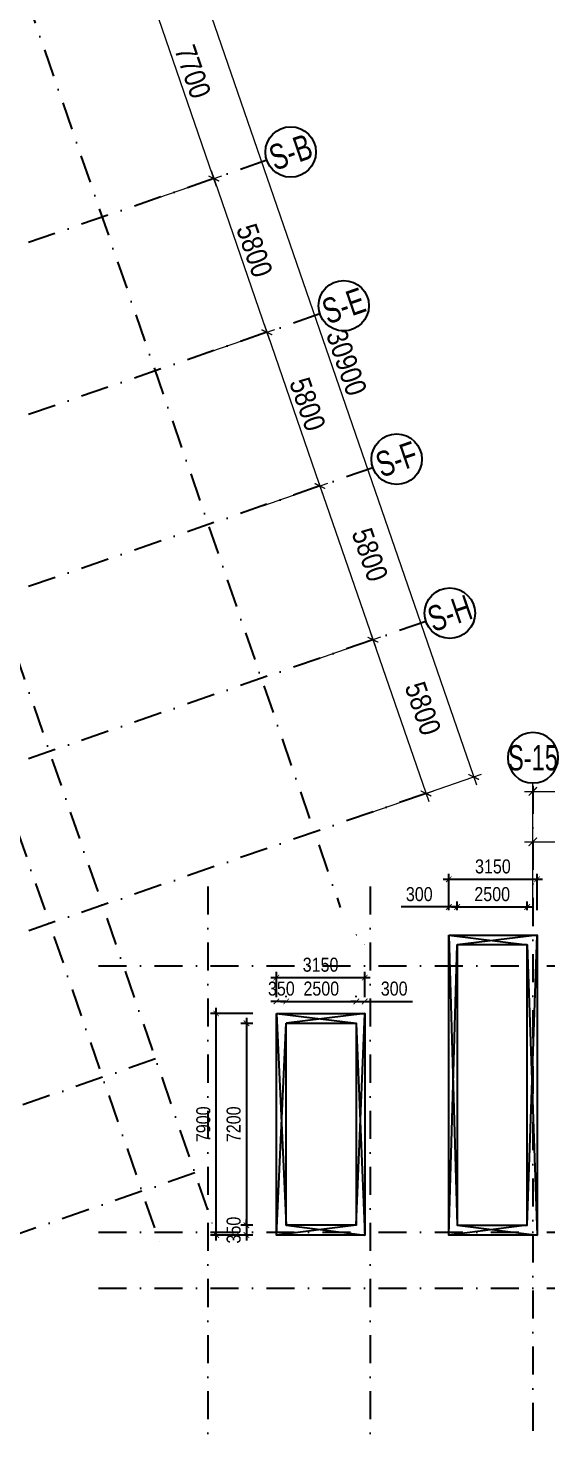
# Model space of a CAD drawing. Header units: millimetres. Extents: x 13965 to 1327256, y -72704 to 46237.
# Drawn here: x 1237833 to 1256346, y -29291 to 20879 of the extents above; entities that cross this region are included whole.
import ezdxf
from ezdxf.enums import TextEntityAlignment as Align

# ---------------------------------------------------------------- set-up
doc = ezdxf.new("R2010")
doc.units = ezdxf.units.MM
doc.header["$MEASUREMENT"] = 0
doc.linetypes.add('DASHDOT', pattern=[1, 0.5, -0.25, 0, -0.25])
for name, color, linetype in [('AUDIT_I_220807103235-17', 50, 'Continuous'), ('ccu11-Manh', 8, 'Continuous'), ('ccu11-Thay', 7, 'Continuous'), ('KC2-DIM', 251, 'Continuous'), ('KT-Dim', 8, 'Continuous'), ('KT-Luoi truc South Tower', 8, 'DASHDOT'), ('ST_MBDV Cot vach 220805$0$AUDIT_I_220805193045-1', 50, 'Continuous'), ('Xref_ST_MBDV Cot vach 30.7.2022|Xref_ST_MBDV Cot vach 30.7.2022|Xref_ST_MBDV Cot vach 30.7.2022|Xref_ST_MBDV Cot vach 30.7.2022|A-GRID-SYM', 50, 'Continuous')]:
    doc.layers.add(name, color=color, linetype=linetype)
doc.layers.add('KT-Kich thuoc', color=159, linetype='Continuous', lineweight=18)
doc.styles.add('Arial Narrow', font='ARIALN.TTF')
doc.styles.add('HBA-Text', font='GOTHIC.TTF')
doc.styles.add('ST_MBDV Cot vach 220805$0$HBA-Text', font='GOTHIC.TTF')
doc.dimstyles.new('ccu12-200', dxfattribs={"dimscale": 200, "dimtxt": 2.5, "dimasz": 1, "dimexe": 1, "dimexo": 2, "dimgap": 1, "dimtad": 1, "dimdec": 0, "dimdsep": 46, "dimtxsty": 'Arial Narrow', "dimblk": 'ARCHTICK', "dimcen": -1, "dimdle": 1, "dimclrd": 256, "dimclre": 256, "dimclrt": 3, "dimadec": 0, "dimazin": 2, "dimtfac": 0.1, "dimtdec": 0, "dimtmove": 0, "dimatfit": 1, "dimldrblk": 'ARCHTICK', "dimfxl": 1, "dimtvp": 0.833333, "dimtolj": 1, "dimtzin": 12, "dimarcsym": 0})
doc.dimstyles.new('CCU_1-300', dxfattribs={"dimscale": 300, "dimtxt": 2.5, "dimasz": 1, "dimexe": 1, "dimexo": 2, "dimgap": 0.5, "dimtad": 1, "dimdec": 0, "dimdsep": 46, "dimtxsty": 'Arial Narrow', "dimblk": 'ARCHTICK', "dimcen": -1, "dimdle": 1, "dimclrd": 256, "dimclre": 256, "dimclrt": 3, "dimadec": 0, "dimazin": 2, "dimtfac": 0.1, "dimtdec": 0, "dimtix": 1, "dimtmove": 2, "dimatfit": 1, "dimfxl": 1, "dimtvp": 0.833333, "dimtolj": 1, "dimtzin": 12, "dimarcsym": 0})

# ---------------------------------------------------------------- blocks, each defined once
blk = doc.blocks.new('_ArchTick')
at = {"color": 0, "const_width": 0.15}
blk.add_lwpolyline([(-0.5, -0.5), (0.5, 0.5)], dxfattribs=at)
blk = doc.blocks.new('*D1040')
at = {"layer": 'Defpoints', "color": 0, "transparency": 16777216}
for p in [(-45982, 48779), (-41521, 44184), (-44090, 43297, 0)]:
    blk.add_point(p, dxfattribs=at)
at = {"layer": 'KT-Kich thuoc', "lineweight": -2, "transparency": 16777216}
for p, q in [((-45415, 48975), (-43130, 49764)), ((-43511, 49950), (-41423, 43900)), ((-43523, 43493), (-41237, 44282))]:
    blk.add_line(p, q, dxfattribs=at)
at = {"layer": 'KT-Kich thuoc', "lineweight": -2, "transparency": 16777216, "xscale": 300, "yscale": 300, "zscale": 300}
for p, rotation in [((-43414, 49666), 109.0471074798708), ((-41521, 44184), 289.0471074798708)]:
    blk.add_blockref('_ArchTick', p, dxfattribs=dict(at, rotation=rotation))
at = {"layer": 'KT-Kich thuoc', "color": 3, "transparency": 16777216, "insert": (-41963, 47099), "char_height": 750, "attachment_point": 5, "rotation": 289.0471, "style": 'Arial Narrow'}
blk.add_mtext('\\A1;5800', dxfattribs=at)
blk = doc.blocks.new('*D1041')
at = {"layer": 'Defpoints', "color": 0, "transparency": 16777216}
for p in [(-47874, 54262, 0), (-43413, 49666), (-45982, 48779)]:
    blk.add_point(p, dxfattribs=at)
at = {"layer": 'KT-Kich thuoc', "lineweight": -2, "transparency": 16777216}
for p, q in [((-47307, 54458), (-45022, 55247)), ((-45404, 55432), (-43315, 49383)), ((-45415, 48975), (-43129, 49764))]:
    blk.add_line(p, q, dxfattribs=at)
at = {"layer": 'KT-Kich thuoc', "lineweight": -2, "transparency": 16777216, "xscale": 300, "yscale": 300, "zscale": 300}
for p, rotation in [((-45306, 55149), 109.0471074798708), ((-43413, 49666), 289.0471074798708)]:
    blk.add_blockref('_ArchTick', p, dxfattribs=dict(at, rotation=rotation))
at = {"layer": 'KT-Kich thuoc', "color": 3, "transparency": 16777216, "insert": (-43856, 52582), "char_height": 750, "attachment_point": 5, "rotation": 289.0471, "style": 'Arial Narrow'}
blk.add_mtext('\\A1;5800', dxfattribs=at)
blk = doc.blocks.new('*D1045')
at = {"layer": 'Defpoints', "color": 0, "transparency": 16777216}
for p in [(-44089, 43297, 0), (-39628, 38701), (-42197, 37814, 0)]:
    blk.add_point(p, dxfattribs=at)
at = {"layer": 'KT-Kich thuoc', "lineweight": -2, "transparency": 16777216}
for p, q in [((-43522, 43493), (-41237, 44282)), ((-41619, 44467), (-39530, 38418)), ((-41630, 38010), (-39344, 38799))]:
    blk.add_line(p, q, dxfattribs=at)
at = {"layer": 'KT-Kich thuoc', "lineweight": -2, "transparency": 16777216, "xscale": 300, "yscale": 300, "zscale": 300}
for p, rotation in [((-41521, 44184), 109.0471074798708), ((-39628, 38701), 289.0471074798708)]:
    blk.add_blockref('_ArchTick', p, dxfattribs=dict(at, rotation=rotation))
at = {"layer": 'KT-Kich thuoc', "color": 3, "transparency": 16777216, "insert": (-39739, 41731), "char_height": 750, "attachment_point": 5, "rotation": 289.0471, "style": 'Arial Narrow'}
blk.add_mtext('\\A1;5800', dxfattribs=at)
blk = doc.blocks.new('*D1046')
at = {"layer": 'Defpoints', "color": 0, "transparency": 16777216}
for p in [(-42197, 37814, 0), (-37735, 33219), (-40305, 32332, 0)]:
    blk.add_point(p, dxfattribs=at)
at = {"layer": 'KT-Kich thuoc', "lineweight": -2, "transparency": 16777216}
for p, q in [((-41630, 38010), (-39344, 38799)), ((-39726, 38985), (-37637, 32935)), ((-39737, 32528), (-37452, 33317))]:
    blk.add_line(p, q, dxfattribs=at)
at = {"layer": 'KT-Kich thuoc', "lineweight": -2, "transparency": 16777216, "xscale": 300, "yscale": 300, "zscale": 300}
for p, rotation in [((-39628, 38701), 109.0471074798708), ((-37735, 33219), 289.0471074798708)]:
    blk.add_blockref('_ArchTick', p, dxfattribs=dict(at, rotation=rotation))
at = {"layer": 'KT-Kich thuoc', "color": 3, "transparency": 16777216, "insert": (-37846, 36248), "char_height": 750, "attachment_point": 5, "rotation": 289.0471, "style": 'Arial Narrow'}
blk.add_mtext('\\A1;5800', dxfattribs=at)
blk = doc.blocks.new('ST_MBDV Cot vach 220805$0$GRID-SYM-flat-103')
at = {"layer": 'ST_MBDV Cot vach 220805$0$AUDIT_I_220805193045-1'}
blk.add_circle((0, 0, 0), 900, dxfattribs=at)
at = {"layer": 'ST_MBDV Cot vach 220805$0$AUDIT_I_220805193045-1', "style": 'ST_MBDV Cot vach 220805$0$HBA-Text'}
blk.add_attdef('GRID', text='', height=900, rotation=19.0471, dxfattribs=at).set_placement((0, 0, 0), align=Align.MIDDLE_CENTER)
blk = doc.blocks.new('*D1067')
at = {"layer": 'Defpoints', "color": 0, "transparency": 16777216}
for p in [(-48876, 62062, 0), (-36033, 33807), (-38792, 32854, 0)]:
    blk.add_point(p, dxfattribs=at)
at = {"layer": 'KT-Kich thuoc', "lineweight": -2, "transparency": 16777216}
for p, q in [((-46215, 63298), (-35935, 33523)), ((-48308, 62258), (-45834, 63113)), ((-38225, 33050), (-35749, 33904))]:
    blk.add_line(p, q, dxfattribs=at)
at = {"layer": 'KT-Kich thuoc', "lineweight": -2, "transparency": 16777216, "xscale": 300, "yscale": 300, "zscale": 300}
for p, rotation in [((-46117, 63015), 109.0471074798708), ((-36033, 33807), 289.0471074798708)]:
    blk.add_blockref('_ArchTick', p, dxfattribs=dict(at, rotation=rotation))
at = {"layer": 'KT-Kich thuoc', "color": 3, "transparency": 16777216, "insert": (-40571, 48585), "char_height": 750, "attachment_point": 5, "rotation": 289.0471, "style": 'Arial Narrow'}
blk.add_mtext('\\A1;30900', dxfattribs=at)
blk = doc.blocks.new('*D1068')
at = {"layer": 'Defpoints', "color": 0, "transparency": 16777216}
for p in [(-47819, 62427), (-48876, 62062), (-47874, 54262)]:
    blk.add_point(p, dxfattribs=at)
at = {"layer": 'KT-Kich thuoc', "lineweight": -2, "transparency": 16777216}
for p, q in [((-48308, 62258), (-47535, 62525)), ((-45208, 54865), (-47916, 62711)), ((-47307, 54458), (-45022, 55247))]:
    blk.add_line(p, q, dxfattribs=at)
at = {"layer": 'KT-Kich thuoc', "lineweight": -2, "transparency": 16777216, "xscale": 300, "yscale": 300, "zscale": 300}
for p, rotation in [((-47819, 62427), 109.0471074798708), ((-45306, 55149), 289.0471074798708)]:
    blk.add_blockref('_ArchTick', p, dxfattribs=dict(at, rotation=rotation))
at = {"layer": 'KT-Kich thuoc', "color": 3, "transparency": 16777216, "insert": (-46058, 58962), "char_height": 750, "attachment_point": 5, "rotation": 289.0471, "style": 'Arial Narrow'}
blk.add_mtext('\\A1;7700', dxfattribs=at)
blk = doc.blocks.new('*D1069')
at = {"layer": 'Defpoints', "color": 0, "transparency": 16777216}
for p in [(-25223, 31492), (-33923, 28684, 0), (-25223, 28649, 0)]:
    blk.add_point(p, dxfattribs=at)
at = {"layer": 'KT-Kich thuoc', "lineweight": -2, "transparency": 16777216}
for p, q in [((-33923, 29284), (-33923, 31792)), ((-25223, 29249), (-25223, 31792)), ((-34223, 31492), (-24923, 31492))]:
    blk.add_line(p, q, dxfattribs=at)
at = {"layer": 'KT-Kich thuoc', "lineweight": -2, "transparency": 16777216, "xscale": 300, "yscale": 300, "zscale": 300, "rotation": 180}
blk.add_blockref('_ArchTick', (-33923, 31492), dxfattribs=at)
at = {"layer": 'KT-Kich thuoc', "lineweight": -2, "transparency": 16777216, "xscale": 300, "yscale": 300, "zscale": 300}
blk.add_blockref('_ArchTick', (-25223, 31492), dxfattribs=at)
at = {"layer": 'KT-Kich thuoc', "color": 3, "transparency": 16777216, "insert": (-29573, 32025), "char_height": 750, "attachment_point": 5, "style": 'Arial Narrow'}
blk.add_mtext('\\A1;8700', dxfattribs=at)
blk = doc.blocks.new('*D1073')
at = {"layer": 'Defpoints', "color": 0, "transparency": 16777216}
for p in [(-6323, 33292), (-33923, 28921), (-6323, 28921)]:
    blk.add_point(p, dxfattribs=at)
at = {"layer": 'KT-Kich thuoc', "lineweight": -2, "transparency": 16777216}
for p, q in [((-34223, 33292), (-6023, 33292)), ((-33923, 29521), (-33923, 33592)), ((-6323, 29521), (-6323, 33592))]:
    blk.add_line(p, q, dxfattribs=at)
at = {"layer": 'KT-Kich thuoc', "lineweight": -2, "transparency": 16777216, "xscale": 300, "yscale": 300, "zscale": 300, "rotation": 180}
blk.add_blockref('_ArchTick', (-33923, 33292), dxfattribs=at)
at = {"layer": 'KT-Kich thuoc', "lineweight": -2, "transparency": 16777216, "xscale": 300, "yscale": 300, "zscale": 300}
blk.add_blockref('_ArchTick', (-6323, 33292), dxfattribs=at)
at = {"layer": 'KT-Kich thuoc', "color": 3, "transparency": 16777216, "insert": (-20123, 33825), "char_height": 750, "attachment_point": 5, "style": 'Arial Narrow'}
blk.add_mtext('\\A1;27600', dxfattribs=at)
blk = doc.blocks.new('GRID-SYM-flat-73')
at = {"layer": 'Xref_ST_MBDV Cot vach 30.7.2022|Xref_ST_MBDV Cot vach 30.7.2022|Xref_ST_MBDV Cot vach 30.7.2022|Xref_ST_MBDV Cot vach 30.7.2022|A-GRID-SYM'}
blk.add_circle((0, 0, 0), 900, dxfattribs=at)
at = {"layer": 'Xref_ST_MBDV Cot vach 30.7.2022|Xref_ST_MBDV Cot vach 30.7.2022|Xref_ST_MBDV Cot vach 30.7.2022|Xref_ST_MBDV Cot vach 30.7.2022|A-GRID-SYM', "style": 'HBA-Text'}
blk.add_attdef('GRID', text='', height=900, rotation=359.6303, dxfattribs=at).set_placement((0, 0, 0), align=Align.MIDDLE_CENTER)
blk = doc.blocks.new('*D961')
at = {"layer": 'Defpoints', "color": 0, "transparency": 16777216}
for p in [(1246250, -14614), (1245624, -21814), (1246250, -21814)]:
    blk.add_point(p, dxfattribs=at)
at = {"layer": 'KC2-DIM', "lineweight": -2, "transparency": 16777216}
for p, q in [((1245624, -14414), (1245624, -22014)), ((1245850, -14614), (1245424, -14614)), ((1245850, -21814), (1245424, -21814))]:
    blk.add_line(p, q, dxfattribs=at)
at = {"layer": 'KC2-DIM', "lineweight": -2, "transparency": 16777216, "xscale": 200, "yscale": 200, "zscale": 200}
for p, rotation in [((1245624, -14614), 90), ((1245624, -21814), 270)]:
    blk.add_blockref('_ArchTick', p, dxfattribs=dict(at, rotation=rotation))
at = {"layer": 'KC2-DIM', "color": 3, "transparency": 16777216, "insert": (1245169, -18214), "char_height": 500, "attachment_point": 5, "rotation": 90, "style": 'Arial Narrow'}
blk.add_mtext('\\A1;7200', dxfattribs=at)
blk = doc.blocks.new('*D962')
at = {"layer": 'Defpoints', "color": 0, "transparency": 16777216}
for p in [(1246250, -21814), (1245624, -22164), (1246250, -22164)]:
    blk.add_point(p, dxfattribs=at)
at = {"layer": 'KC2-DIM', "lineweight": -2, "transparency": 16777216}
for p, q in [((1245850, -21814), (1245424, -21814)), ((1245624, -21814), (1245624, -21614)), ((1245624, -21814), (1245624, -22164)), ((1245850, -22164), (1245424, -22164)), ((1245624, -22164), (1245624, -22364))]:
    blk.add_line(p, q, dxfattribs=at)
at = {"layer": 'KC2-DIM', "lineweight": -2, "transparency": 16777216, "xscale": 200, "yscale": 200, "zscale": 200}
for p, rotation in [((1245624, -21814), 270), ((1245624, -22164), 90)]:
    blk.add_blockref('_ArchTick', p, dxfattribs=dict(at, rotation=rotation))
at = {"layer": 'KC2-DIM', "color": 3, "transparency": 16777216, "insert": (1245169, -21989), "char_height": 500, "attachment_point": 5, "rotation": 90, "style": 'Arial Narrow'}
blk.add_mtext('\\A1;350', dxfattribs=at)
blk = doc.blocks.new('*D963')
at = {"layer": 'Defpoints', "color": 0, "transparency": 16777216}
for p in [(1244543, -14264), (1246250, -14264), (1246250, -22164)]:
    blk.add_point(p, dxfattribs=at)
at = {"layer": 'KC2-DIM', "lineweight": -2, "transparency": 16777216}
for p, q in [((1245850, -14264), (1244343, -14264)), ((1244543, -22364), (1244543, -14064)), ((1245850, -22164), (1244343, -22164))]:
    blk.add_line(p, q, dxfattribs=at)
at = {"layer": 'KC2-DIM', "lineweight": -2, "transparency": 16777216, "xscale": 200, "yscale": 200, "zscale": 200}
for p, rotation in [((1244543, -14264), 90), ((1244543, -22164), 270)]:
    blk.add_blockref('_ArchTick', p, dxfattribs=dict(at, rotation=rotation))
at = {"layer": 'KC2-DIM', "color": 3, "transparency": 16777216, "insert": (1244088, -18214), "char_height": 500, "attachment_point": 5, "rotation": 90, "style": 'Arial Narrow'}
blk.add_mtext('\\A1;7900', dxfattribs=at)
blk = doc.blocks.new('*D964')
at = {"layer": 'Defpoints', "color": 0, "transparency": 16777216}
for p in [(1246695, -13834), (1246695, -14084), (1247045, -14084)]:
    blk.add_point(p, dxfattribs=at)
at = {"layer": 'KC2-DIM', "lineweight": -2, "transparency": 16777216}
for p, q in [((1246695, -13834), (1246495, -13834)), ((1246695, -13684), (1246695, -13634)), ((1247045, -13834), (1246695, -13834)), ((1247045, -13684), (1247045, -13634)), ((1247045, -13834), (1247245, -13834))]:
    blk.add_line(p, q, dxfattribs=at)
at = {"layer": 'KC2-DIM', "lineweight": -2, "transparency": 16777216, "xscale": 200, "yscale": 200, "zscale": 200}
blk.add_blockref('_ArchTick', (1246695, -13834), dxfattribs=at)
at = {"layer": 'KC2-DIM', "lineweight": -2, "transparency": 16777216, "xscale": 200, "yscale": 200, "zscale": 200, "rotation": 180}
blk.add_blockref('_ArchTick', (1247045, -13834), dxfattribs=at)
at = {"layer": 'KC2-DIM', "color": 3, "transparency": 16777216, "insert": (1246870, -13378), "char_height": 500, "attachment_point": 5, "style": 'Arial Narrow'}
blk.add_mtext('\\A1;350', dxfattribs=at)
blk = doc.blocks.new('*D965')
at = {"layer": 'Defpoints', "color": 0, "transparency": 16777216}
for p in [(1249545, -13834), (1247045, -14084), (1249545, -14084)]:
    blk.add_point(p, dxfattribs=at)
at = {"layer": 'KC2-DIM', "lineweight": -2, "transparency": 16777216}
for p, q in [((1246845, -13834), (1249745, -13834)), ((1247045, -13684), (1247045, -13634)), ((1249545, -13684), (1249545, -13634))]:
    blk.add_line(p, q, dxfattribs=at)
at = {"layer": 'KC2-DIM', "lineweight": -2, "transparency": 16777216, "xscale": 200, "yscale": 200, "zscale": 200, "rotation": 180}
blk.add_blockref('_ArchTick', (1247045, -13834), dxfattribs=at)
at = {"layer": 'KC2-DIM', "lineweight": -2, "transparency": 16777216, "xscale": 200, "yscale": 200, "zscale": 200}
blk.add_blockref('_ArchTick', (1249545, -13834), dxfattribs=at)
at = {"layer": 'KC2-DIM', "color": 3, "transparency": 16777216, "insert": (1248295, -13378), "char_height": 500, "attachment_point": 5, "style": 'Arial Narrow'}
blk.add_mtext('\\A1;2500', dxfattribs=at)
blk = doc.blocks.new('*D966')
at = {"layer": 'Defpoints', "color": 0, "transparency": 16777216}
for p in [(1249845, -13834), (1249545, -14084), (1249845, -14084)]:
    blk.add_point(p, dxfattribs=at)
at = {"layer": 'KC2-DIM', "lineweight": -2, "transparency": 16777216}
for p, q in [((1249545, -13834), (1249345, -13834)), ((1249545, -13684), (1249545, -13634)), ((1249545, -13834), (1249845, -13834)), ((1249845, -13684), (1249845, -13634)), ((1249845, -13834), (1251549, -13834))]:
    blk.add_line(p, q, dxfattribs=at)
at = {"layer": 'KC2-DIM', "lineweight": -2, "transparency": 16777216, "xscale": 200, "yscale": 200, "zscale": 200}
blk.add_blockref('_ArchTick', (1249545, -13834), dxfattribs=at)
at = {"layer": 'KC2-DIM', "lineweight": -2, "transparency": 16777216, "xscale": 200, "yscale": 200, "zscale": 200, "rotation": 180}
blk.add_blockref('_ArchTick', (1249845, -13834), dxfattribs=at)
at = {"layer": 'KC2-DIM', "color": 3, "transparency": 16777216, "insert": (1250897, -13378), "char_height": 500, "attachment_point": 5, "style": 'Arial Narrow'}
blk.add_mtext('\\A1;300', dxfattribs=at)
blk = doc.blocks.new('*D967')
at = {"layer": 'Defpoints', "color": 0, "transparency": 16777216}
for p in [(1249845, -12982), (1246695, -14084), (1249845, -14084)]:
    blk.add_point(p, dxfattribs=at)
at = {"layer": 'KC2-DIM', "lineweight": -2, "transparency": 16777216}
for p, q in [((1246495, -12982), (1250045, -12982)), ((1246695, -13684), (1246695, -12782)), ((1249845, -13684), (1249845, -12782))]:
    blk.add_line(p, q, dxfattribs=at)
at = {"layer": 'KC2-DIM', "lineweight": -2, "transparency": 16777216, "xscale": 200, "yscale": 200, "zscale": 200, "rotation": 180}
blk.add_blockref('_ArchTick', (1246695, -12982), dxfattribs=at)
at = {"layer": 'KC2-DIM', "lineweight": -2, "transparency": 16777216, "xscale": 200, "yscale": 200, "zscale": 200}
blk.add_blockref('_ArchTick', (1249845, -12982), dxfattribs=at)
at = {"layer": 'KC2-DIM', "color": 3, "transparency": 16777216, "insert": (1248270, -12526), "char_height": 500, "attachment_point": 5, "style": 'Arial Narrow'}
blk.add_mtext('\\A1;3150', dxfattribs=at)
blk = doc.blocks.new('*D974')
at = {"layer": 'Defpoints', "color": 0, "transparency": 16777216}
for p in [(1252845, -10464), (1252845, -10983), (1253145, -10983)]:
    blk.add_point(p, dxfattribs=at)
at = {"layer": 'KC2-DIM', "lineweight": -2, "transparency": 16777216}
for p, q in [((1252845, -10464), (1251140, -10464)), ((1252845, -10583), (1252845, -10264)), ((1253145, -10464), (1252845, -10464)), ((1253145, -10583), (1253145, -10264)), ((1253145, -10464), (1253345, -10464))]:
    blk.add_line(p, q, dxfattribs=at)
at = {"layer": 'KC2-DIM', "lineweight": -2, "transparency": 16777216, "xscale": 200, "yscale": 200, "zscale": 200}
blk.add_blockref('_ArchTick', (1252845, -10464), dxfattribs=at)
at = {"layer": 'KC2-DIM', "lineweight": -2, "transparency": 16777216, "xscale": 200, "yscale": 200, "zscale": 200, "rotation": 180}
blk.add_blockref('_ArchTick', (1253145, -10464), dxfattribs=at)
at = {"layer": 'KC2-DIM', "color": 3, "transparency": 16777216, "insert": (1251792, -10009), "char_height": 500, "attachment_point": 5, "style": 'Arial Narrow'}
blk.add_mtext('\\A1;300', dxfattribs=at)
blk = doc.blocks.new('*D975')
at = {"layer": 'Defpoints', "color": 0, "transparency": 16777216}
for p in [(1255645, -10464), (1253145, -10983), (1255645, -10983)]:
    blk.add_point(p, dxfattribs=at)
at = {"layer": 'KC2-DIM', "lineweight": -2, "transparency": 16777216}
for p, q in [((1252945, -10464), (1255845, -10464)), ((1253145, -10583), (1253145, -10264)), ((1255645, -10583), (1255645, -10264))]:
    blk.add_line(p, q, dxfattribs=at)
at = {"layer": 'KC2-DIM', "lineweight": -2, "transparency": 16777216, "xscale": 200, "yscale": 200, "zscale": 200, "rotation": 180}
blk.add_blockref('_ArchTick', (1253145, -10464), dxfattribs=at)
at = {"layer": 'KC2-DIM', "lineweight": -2, "transparency": 16777216, "xscale": 200, "yscale": 200, "zscale": 200}
blk.add_blockref('_ArchTick', (1255645, -10464), dxfattribs=at)
at = {"layer": 'KC2-DIM', "color": 3, "transparency": 16777216, "insert": (1254395, -10009), "char_height": 500, "attachment_point": 5, "style": 'Arial Narrow'}
blk.add_mtext('\\A1;2500', dxfattribs=at)
blk = doc.blocks.new('*D976')
at = {"layer": 'Defpoints', "color": 0, "transparency": 16777216}
for p in [(1255995, -9477), (1252845, -10983), (1255995, -10983)]:
    blk.add_point(p, dxfattribs=at)
at = {"layer": 'KC2-DIM', "lineweight": -2, "transparency": 16777216}
for p, q in [((1252645, -9477), (1256195, -9477)), ((1252845, -10583), (1252845, -9277)), ((1255995, -10583), (1255995, -9277))]:
    blk.add_line(p, q, dxfattribs=at)
at = {"layer": 'KC2-DIM', "lineweight": -2, "transparency": 16777216, "xscale": 200, "yscale": 200, "zscale": 200, "rotation": 180}
blk.add_blockref('_ArchTick', (1252845, -9477), dxfattribs=at)
at = {"layer": 'KC2-DIM', "lineweight": -2, "transparency": 16777216, "xscale": 200, "yscale": 200, "zscale": 200}
blk.add_blockref('_ArchTick', (1255995, -9477), dxfattribs=at)
at = {"layer": 'KC2-DIM', "color": 3, "transparency": 16777216, "insert": (1254420, -9021), "char_height": 500, "attachment_point": 5, "style": 'Arial Narrow'}
blk.add_mtext('\\A1;3150', dxfattribs=at)
blk = doc.blocks.new('Asix South Tower')
at = {"layer": 'KT-Luoi truc South Tower', "ltscale": 2000}
for p, q in [((-53965.4, 67304.5), (-40792.5, 29149.9)), ((-61527.4, 64693.7), (-45306.5, 17710.6)), ((-63417.9, 64041.1), (-47197, 17057.9)), ((-43415.2, 55801.6), (-67725.7, 47408.4)), ((-41522.4, 50319.2), (-65827.2, 41928)), ((-39629.6, 44836.7), (-71714.8, 33759.3)), ((-37736.8, 39354.3), (-105450.5, 15976.2)), ((-37735.1, 33218.9), (-103274.2, 10591.7)), ((-33923, 33491.9), (-33923, -4459.1)), ((-45523, 29903.8), (-45523, -4459.1)), ((-39723, 29903.8), (-39723, -4459.1)), ((-49426.2, 27070.4), (10118.8, 27070.4)), ((-47391.3, 23749.2), (-101381.4, 5109.2)), ((-45988, 19684.6), (-99978.1, 1044.6)), ((-49426.2, 17570.4), (10118.8, 17570.4)), ((-49426.2, 15570.4), (10118.8, 15570.4))]:
    blk.add_line(p, q, dxfattribs=at)
at = {"layer": 'KT-Dim'}
ref = blk.add_blockref('GRID-SYM-flat-73', (-33917.9, 34491.9, 0), dxfattribs=dict(at, xscale=-1, rotation=179.6748020054017))
ref.add_attrib('GRID', 'S-15', dxfattribs={"layer": 'AUDIT_I_220807103235-17', "height": 900, "style": 'HBA-Text', "width": 0.7}).set_placement((-33917.9, 34491.9, 0), align=Align.MIDDLE_CENTER)
at = {"layer": 'KT-Kich thuoc'}
ref = blk.add_blockref('ST_MBDV Cot vach 220805$0$GRID-SYM-flat-103', (-42564.5, 56095.3, 0), dxfattribs=at)
ref.add_attrib('GRID', 'S-B', dxfattribs={"layer": 'ST_MBDV Cot vach 220805$0$AUDIT_I_220805193045-1', "height": 900, "rotation": 19, "style": 'ST_MBDV Cot vach 220805$0$HBA-Text', "width": 0.75}).set_placement((-42564.5, 56095.3, 0), align=Align.MIDDLE_CENTER)
ref = blk.add_blockref('ST_MBDV Cot vach 220805$0$GRID-SYM-flat-103', (-40671.7, 50612.9, 0), dxfattribs=at)
ref.add_attrib('GRID', 'S-E', dxfattribs={"layer": 'ST_MBDV Cot vach 220805$0$AUDIT_I_220805193045-1', "height": 900, "rotation": 19, "style": 'ST_MBDV Cot vach 220805$0$HBA-Text', "width": 0.75}).set_placement((-40671.7, 50612.9, 0), align=Align.MIDDLE_CENTER)
ref = blk.add_blockref('ST_MBDV Cot vach 220805$0$GRID-SYM-flat-103', (-38781.7, 45138.8, 0), dxfattribs=at)
ref.add_attrib('GRID', 'S-F', dxfattribs={"layer": 'ST_MBDV Cot vach 220805$0$AUDIT_I_220805193045-1', "height": 900, "rotation": 19, "style": 'ST_MBDV Cot vach 220805$0$HBA-Text', "width": 0.75}).set_placement((-38781.7, 45138.8, 0), align=Align.MIDDLE_CENTER)
ref = blk.add_blockref('ST_MBDV Cot vach 220805$0$GRID-SYM-flat-103', (-36886, 39648, 0), dxfattribs=at)
ref.add_attrib('GRID', 'S-H', dxfattribs={"layer": 'ST_MBDV Cot vach 220805$0$AUDIT_I_220805193045-1', "height": 900, "rotation": 19, "style": 'ST_MBDV Cot vach 220805$0$HBA-Text', "width": 0.75}).set_placement((-36886, 39648, 0), align=Align.MIDDLE_CENTER)
for base, p1, p2, picture, middle in [((-36033, 33806.5), (-48875.5, 62062.4, 0), (-38792.1, 32854, 0), '*D1067', (-40571.3, 48584.6)), ((-47818.6, 62427.4), (-47874.4, 54262.1), (-48875.5, 62062.4), '*D1068', (-46058.4, 58962.1)), ((-43412.9, 49666.5), (-47874.4, 54262.1, 0), (-45982.3, 48779.4), '*D1041', (-43855.5, 52581.6)), ((-41520.8, 44183.8), (-45982.3, 48779.4), (-44090.1, 43296.7, 0), '*D1040', (-41963.4, 47098.9))]:
    dim = blk.add_linear_dim(base=base, p1=p1, p2=p2, angle=109.04711, dimstyle='CCU_1-300', dxfattribs=at)
    dim.commit()
    dim.dimension.update_dxf_attribs({"geometry": picture, "text_midpoint": middle})
for base, p1, p2, picture, middle in [((-39628, 38701.3), (-44089.5, 43296.9, 0), (-42197.3, 37814.3, 0), '*D1045', (-39739.1, 41730.9)), ((-37735.1, 33218.9), (-42196.7, 37814.5, 0), (-40304.5, 32331.8, 0), '*D1046', (-37846.3, 36248.5))]:
    dim = blk.add_linear_dim(base=base, p1=p1, p2=p2, angle=109.04711, dimstyle='CCU_1-300', dxfattribs=at)
    dim.commit()
    dim.dimension.update_dxf_attribs({"geometry": picture, "text_midpoint": middle, "dimtype": 128})
for base, p1, p2, picture, middle in [((-6323, 33291.9), (-33923, 28921.3), (-6323, 28921.3), '*D1073', (-20123, 33824.8)), ((-25223, 31491.9), (-33923, 28684.3, 0), (-25223, 28648.7, 0), '*D1069', (-29573, 32024.8))]:
    dim = blk.add_linear_dim(base=base, p1=p1, p2=p2, dimstyle='CCU_1-300', dxfattribs=at)
    dim.commit()
    dim.dimension.update_dxf_attribs({"geometry": picture, "text_midpoint": middle})

msp = doc.modelspace()

# ---------------------------------------------------------------- linework, layer by layer
at = {"layer": 'ccu11-Manh', "extrusion": (-1.13739e-08, 8.7453e-22, 1)}
msp.add_arc((1249546, -11465.2, 0), 1.25, 90, 180, dxfattribs=at)
at = {"layer": 'ccu11-Manh', "extrusion": (-1.13739e-08, -1.39272e-09, 1)}
msp.add_arc((1249846, -11815.2, 0), 1.25, 90, 180, dxfattribs=at)
at = {"layer": 'ccu11-Thay', "color": 6, "ltscale": 0.5, "elevation": 0}
for points in [[(1252844.7, -11463.9), (1255994.7, -11463.9), (1255994.7, -22163.9), (1252844.7, -22163.9), (1252844.7, -11463.9)], [(1255644.7, -14263.9), (1255644.7, -11813.9), (1253144.7, -11813.9), (1253144.7, -21813.9), (1255644.7, -21813.9), (1255644.7, -14263.9)], [(1246694.7, -14263.9), (1249844.7, -14263.9), (1249844.7, -22163.9), (1246694.7, -22163.9), (1246694.7, -14263.9)], [(1247044.7, -14613.9), (1249544.7, -14613.9), (1249544.7, -21813.9), (1247044.7, -21813.9), (1247044.7, -14613.9)]]:
    msp.add_lwpolyline(points, dxfattribs=at)
at = {"layer": 'KC2-DIM', "ltscale": 0.5}
for p, q in [((1252844.7, -11463.9, 0), (1255644.7, -11813.9)), ((1252844.7, -11463.9, 0), (1253144.7, -21813.9, 0)), ((1255994.7, -11463.9, 0), (1253144.7, -11813.9)), ((1255644.7, -21813.9, 0), (1255994.7, -11463.9)), ((1252844.7, -22163.9, 0), (1253144.7, -11813.9)), ((1255644.7, -11813.9), (1255994.7, -22163.9)), ((1246694.7, -14263.9, 0), (1247044.7, -21813.9, 0)), ((1246694.7, -14263.9, 0), (1249544.7, -14613.9, 0)), ((1249844.7, -14263.9, 0), (1247044.7, -14613.9, 0)), ((1249544.7, -21813.9, 0), (1249844.7, -14263.9, 0)), ((1246694.7, -22163.9, 0), (1247044.7, -14613.9, 0)), ((1249544.7, -14613.9, 0), (1249844.7, -22163.9, 0)), ((1249544.7, -21813.9, 0), (1246694.7, -22163.9, 0)), ((1247044.7, -21813.9, 0), (1249844.7, -22163.9, 0)), ((1255644.7, -21813.9, 0), (1252844.7, -22163.9)), ((1253144.7, -21813.9, 0), (1255994.7, -22163.9))]:
    msp.add_line(p, q, dxfattribs=at)

# ---------------------------------------------------------------- block references
at = {"layer": 'KT-Kich thuoc'}
msp.add_blockref('Asix South Tower', (1289767.4, -39634.4), dxfattribs=at)

# ---------------------------------------------------------------- dimensions: what is measured, and where the dimension line sits
at = {"layer": 'KC2-DIM'}
for base, p1, p2, picture, middle in [((1255994.7, -9476.6), (1252844.7, -10982.7), (1255994.7, -10982.7), '*D976', (1254419.7, -9021.4)), ((1252844.7, -10464.1), (1253144.7, -10982.7), (1252844.7, -10982.7), '*D974', (1251792.5, -10008.8)), ((1255644.7, -10464.1), (1253144.7, -10982.7), (1255644.7, -10982.7), '*D975', (1254394.7, -10008.8)), ((1249844.7, -12981.5), (1246694.7, -14084.5), (1249844.7, -14084.5), '*D967', (1248269.7, -12526.2)), ((1249544.7, -13833.7), (1247044.7, -14084.5), (1249544.7, -14084.5), '*D965', (1248294.7, -13378.4)), ((1249844.7, -13833.7), (1249544.7, -14084.5), (1249844.7, -14084.5), '*D966', (1250897, -13378.4))]:
    dim = msp.add_linear_dim(base=base, p1=p1, p2=p2, dimstyle='ccu12-200', dxfattribs=at)
    dim.commit()
    dim.dimension.update_dxf_attribs({"geometry": picture, "text_midpoint": middle})
dim = msp.add_linear_dim(base=(1246694.7, -13833.7), p1=(1247044.7, -14084.5), p2=(1246694.7, -14084.5), dimstyle='ccu12-200', dxfattribs=at)
dim.commit()
dim.dimension.update_dxf_attribs({"geometry": '*D964', "text_midpoint": (1246869.7, -13833.7), "dimtype": 160})
for base, p1, p2, picture, middle in [((1244543.3, -14263.9), (1246249.8, -22163.9), (1246249.8, -14263.9), '*D963', (1244088, -18213.9)), ((1245624.2, -21813.9), (1246249.8, -14613.9), (1246249.8, -21813.9), '*D961', (1245168.9, -18213.9))]:
    dim = msp.add_linear_dim(base=base, p1=p1, p2=p2, angle=90, dimstyle='ccu12-200', dxfattribs=at)
    dim.commit()
    dim.dimension.update_dxf_attribs({"geometry": picture, "text_midpoint": middle})
dim = msp.add_linear_dim(base=(1245624.2, -22163.9), p1=(1246249.8, -21813.9), p2=(1246249.8, -22163.9), angle=90, dimstyle='ccu12-200', dxfattribs=at)
dim.commit()
dim.dimension.update_dxf_attribs({"geometry": '*D962', "text_midpoint": (1245624.2, -21988.9), "dimtype": 160})

doc.saveas('drawing.dxf')
